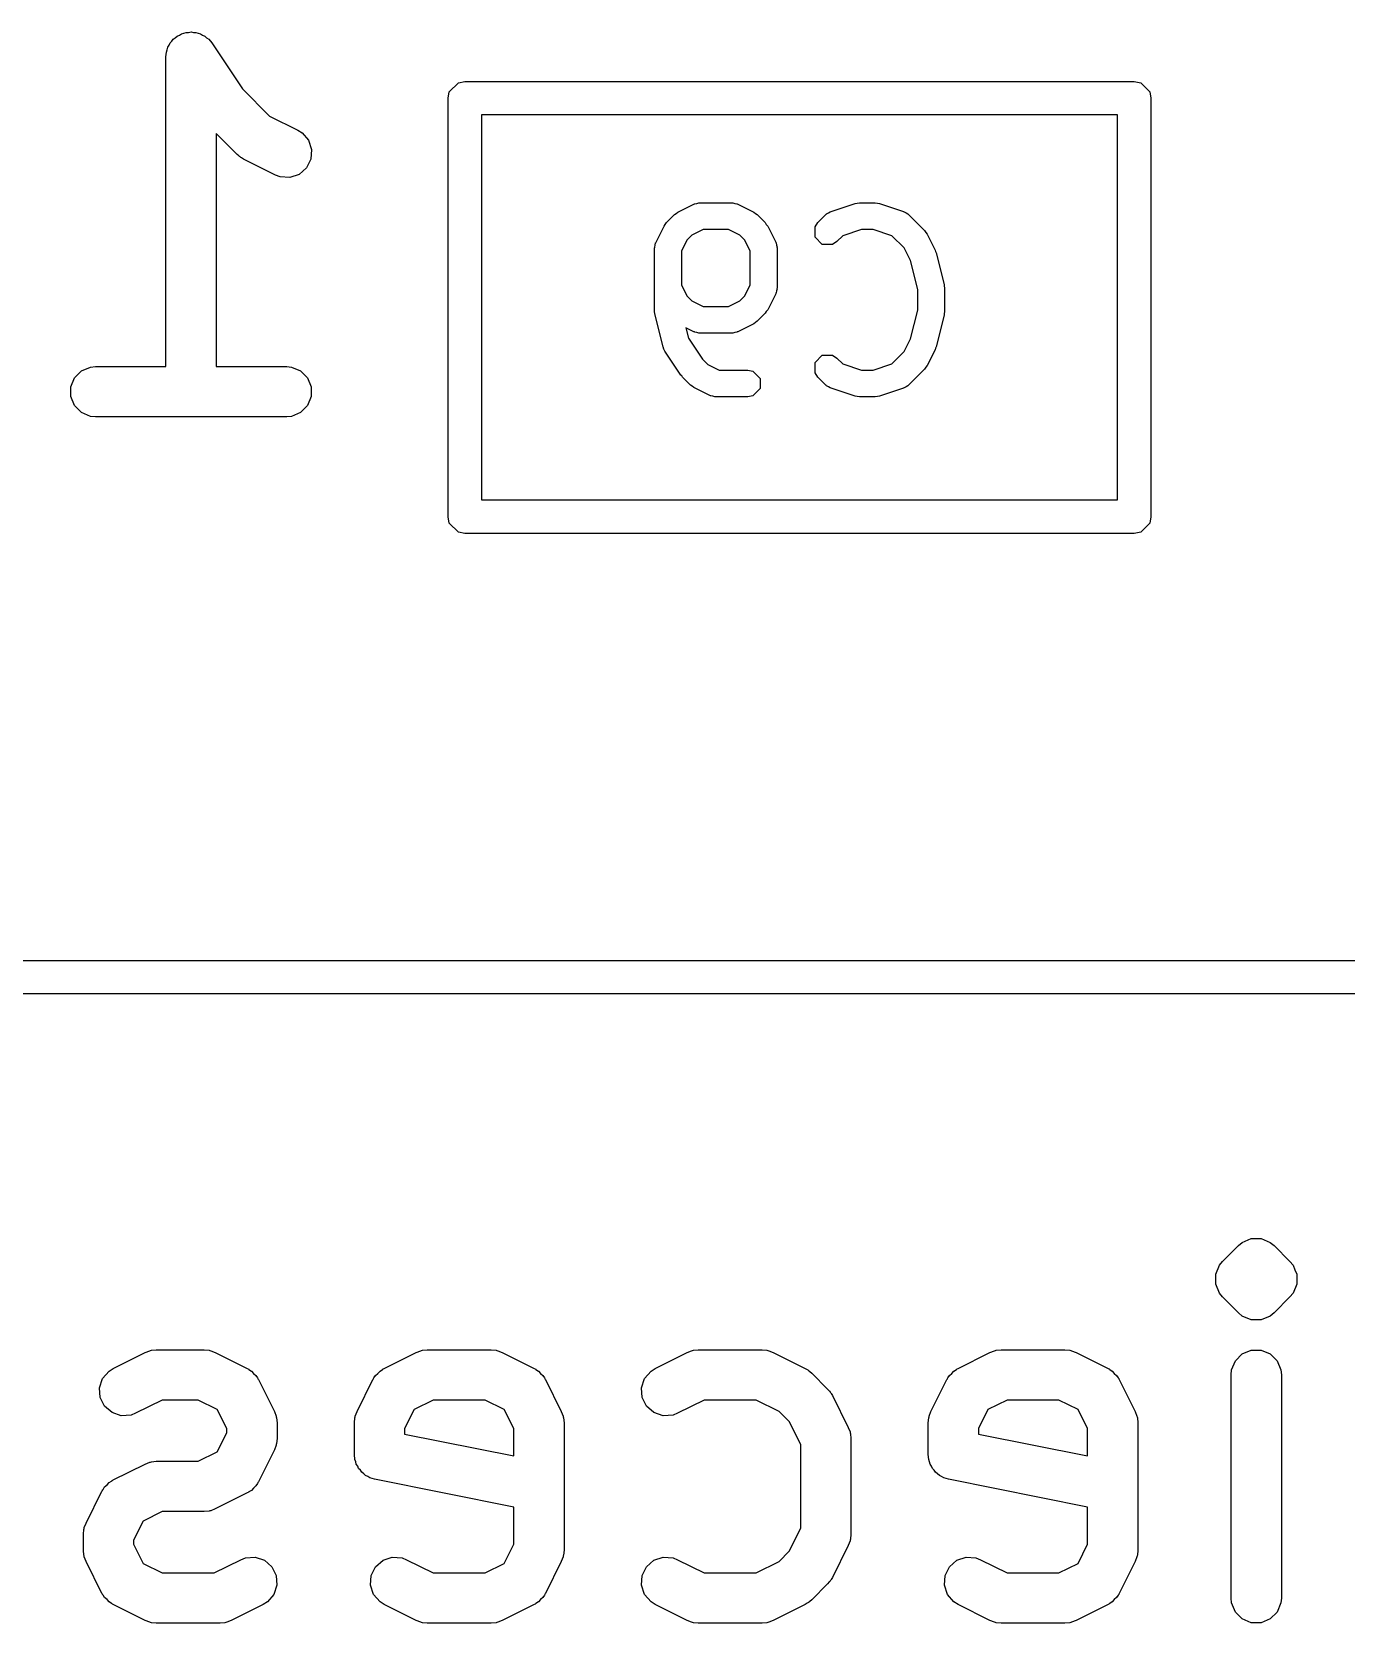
# Model space of a CAD drawing. Header units: inches. Extents: x -1.72 to 1.71, y -2.13 to 2.13.
# Drawn here: x -1.1513 to -0.9967, y 0.6563 to 0.8434 of the extents above; entities that cross this region are included whole.
import ezdxf

# ---------------------------------------------------------------- set-up
doc = ezdxf.new("R2010")
doc.units = ezdxf.units.IN
doc.header["$MEASUREMENT"] = 0
doc.layers.add('BLACK', color=250, linetype='CONTINUOUS')

msp = doc.modelspace()

# ---------------------------------------------------------------- linework, layer by layer
at = {"layer": 'BLACK', "linetype": 'CONTINUOUS'}
for p, q in [((-1.13516, 0.84186), (-1.13505, 0.84213)), ((-1.13505, 0.84213), (-1.13484, 0.84233)), ((-1.13484, 0.84233), (-1.13468, 0.84258)), ((-1.13468, 0.84258), (-1.13444, 0.84274)), ((-1.13444, 0.84274), (-1.13423, 0.84294)), ((-1.13423, 0.84294), (-1.13396, 0.84305)), ((-1.13396, 0.84305), (-1.13372, 0.84322)), ((-1.13372, 0.84322), (-1.13344, 0.84327)), ((-1.13344, 0.84327), (-1.13317, 0.84338)), ((-1.13317, 0.84338), (-1.13288, 0.84338)), ((-1.13288, 0.84338), (-1.13259, 0.84344)), ((-1.13259, 0.84344), (-1.13231, 0.84338)), ((-1.13231, 0.84338), (-1.13202, 0.84338)), ((-1.13202, 0.84338), (-1.13175, 0.84327)), ((-1.13175, 0.84327), (-1.13146, 0.84321)), ((-1.13146, 0.84321), (-1.13122, 0.84305)), ((-1.13122, 0.84305), (-1.13095, 0.84294)), ((-1.13095, 0.84294), (-1.13075, 0.84274)), ((-1.13075, 0.84274), (-1.1305, 0.84257)), ((-1.1305, 0.84257), (-1.13014, 0.84213)), ((-1.13014, 0.84213), (-1.13014, 0.84213)), ((-1.13014, 0.84213), (-1.13014, 0.84213)), ((-1.13014, 0.84213), (-1.13014, 0.84213)), ((-1.13014, 0.84213), (-1.12655, 0.83674)), ((-1.13555, 0.84049), (-1.13549, 0.84106)), ((-1.13555, 0.80407), (-1.13555, 0.84049)), ((-1.13555, 0.84049), (-1.13555, 0.84049)), ((-1.13555, 0.84049), (-1.13555, 0.84049)), ((-1.13555, 0.84049), (-1.13555, 0.84049)), ((-1.13549, 0.84106), (-1.13538, 0.84133)), ((-1.13538, 0.84133), (-1.13532, 0.84162)), ((-1.13532, 0.84162), (-1.13516, 0.84186)), ((-1.12655, 0.83674), (-1.12334, 0.83354)), ((-1.10221, 0.83638), (-1.10115, 0.83745)), ((-1.10115, 0.83745), (-1.10039, 0.8376)), ((-1.10039, 0.8376), (-1.02165, 0.8376)), ((-1.02165, 0.8376), (-1.0209, 0.83745)), ((-1.0209, 0.83745), (-1.01983, 0.83638)), ((-1.10236, 0.83563), (-1.10221, 0.83638)), ((-1.10236, 0.78642), (-1.10236, 0.83563)), ((-1.01983, 0.83638), (-1.01969, 0.83563)), ((-1.01969, 0.83563), (-1.01969, 0.78642)), ((-1.12334, 0.83354), (-1.12002, 0.83188)), ((-1.09843, 0.83366), (-1.09843, 0.78839)), ((-1.02362, 0.83366), (-1.09843, 0.83366)), ((-1.02362, 0.78839), (-1.02362, 0.83366)), ((-1.12718, 0.82903), (-1.12964, 0.83148)), ((-1.12964, 0.83148), (-1.12964, 0.80407)), ((-1.12002, 0.83188), (-1.11953, 0.83157)), ((-1.11953, 0.83157), (-1.11878, 0.8307)), ((-1.12696, 0.82884), (-1.12718, 0.82903)), ((-1.11878, 0.8307), (-1.11841, 0.82961)), ((-1.11841, 0.82961), (-1.1185, 0.82846)), ((-1.1269, 0.82878), (-1.12696, 0.82884)), ((-1.12682, 0.82873), (-1.1269, 0.82878)), ((-1.12673, 0.82866), (-1.12682, 0.82873)), ((-1.12666, 0.82863), (-1.12673, 0.82866)), ((-1.12641, 0.82847), (-1.12666, 0.82863)), ((-1.12266, 0.8266), (-1.12641, 0.82847)), ((-1.11901, 0.82743), (-1.11988, 0.82667)), ((-1.1185, 0.82846), (-1.11901, 0.82743)), ((-1.12212, 0.82639), (-1.12266, 0.8266)), ((-1.12097, 0.82631), (-1.12212, 0.82639)), ((-1.11988, 0.82667), (-1.12097, 0.82631)), ((-1.07667, 0.821), (-1.07573, 0.82194)), ((-1.07573, 0.82194), (-1.07552, 0.82208)), ((-1.07552, 0.82208), (-1.07532, 0.82224)), ((-1.07532, 0.82224), (-1.07345, 0.82317)), ((-1.07345, 0.82317), (-1.07337, 0.8232)), ((-1.07337, 0.8232), (-1.07334, 0.82322)), ((-1.07334, 0.82322), (-1.0731, 0.82327)), ((-1.0731, 0.82327), (-1.07285, 0.82334)), ((-1.07285, 0.82334), (-1.07282, 0.82333)), ((-1.07282, 0.82333), (-1.07274, 0.82334)), ((-1.07274, 0.82334), (-1.06899, 0.82334)), ((-1.06899, 0.82334), (-1.06891, 0.82333)), ((-1.06891, 0.82333), (-1.06888, 0.82334)), ((-1.06888, 0.82334), (-1.06864, 0.82327)), ((-1.06864, 0.82327), (-1.06839, 0.82322)), ((-1.06839, 0.82322), (-1.06836, 0.8232)), ((-1.06836, 0.8232), (-1.06829, 0.82317)), ((-1.06829, 0.82317), (-1.06641, 0.82224)), ((-1.06641, 0.82224), (-1.06621, 0.82208)), ((-1.06621, 0.82208), (-1.066, 0.82194)), ((-1.066, 0.82194), (-1.06507, 0.821)), ((-1.05886, 0.821), (-1.05792, 0.82194)), ((-1.05792, 0.82194), (-1.05785, 0.82199)), ((-1.05785, 0.82199), (-1.05784, 0.82202)), ((-1.05784, 0.82202), (-1.05762, 0.82214)), ((-1.05762, 0.82214), (-1.05741, 0.82228)), ((-1.05741, 0.82228), (-1.05737, 0.82228)), ((-1.05737, 0.82228), (-1.0573, 0.82232)), ((-1.0573, 0.82232), (-1.05449, 0.82326)), ((-1.05449, 0.82326), (-1.05424, 0.82329)), ((-1.05424, 0.82329), (-1.05399, 0.82334)), ((-1.05399, 0.82334), (-1.05212, 0.82334)), ((-1.05212, 0.82334), (-1.05187, 0.82329)), ((-1.05187, 0.82329), (-1.05162, 0.82326)), ((-1.05162, 0.82326), (-1.04881, 0.82232)), ((-1.04881, 0.82232), (-1.04874, 0.82228)), ((-1.04874, 0.82228), (-1.0487, 0.82228)), ((-1.0487, 0.82228), (-1.04849, 0.82214)), ((-1.04849, 0.82214), (-1.04827, 0.82202)), ((-1.04827, 0.82202), (-1.04826, 0.82199)), ((-1.04826, 0.82199), (-1.04819, 0.82194)), ((-1.04819, 0.82194), (-1.04632, 0.82007)), ((-1.0779, 0.81872), (-1.07696, 0.8206)), ((-1.07696, 0.8206), (-1.07681, 0.82079)), ((-1.07681, 0.82079), (-1.07667, 0.821)), ((-1.07237, 0.82019), (-1.07368, 0.81953)), ((-1.06936, 0.82019), (-1.07237, 0.82019)), ((-1.06805, 0.81953), (-1.06936, 0.82019)), ((-1.06507, 0.821), (-1.06493, 0.82079)), ((-1.06493, 0.82079), (-1.06477, 0.8206)), ((-1.06477, 0.8206), (-1.06383, 0.81872)), ((-1.0592, 0.82049), (-1.05886, 0.821)), ((-1.0592, 0.81929), (-1.0592, 0.82049)), ((-1.05374, 0.82019), (-1.05595, 0.81945)), ((-1.05237, 0.82019), (-1.05374, 0.82019)), ((-1.05016, 0.81945), (-1.05237, 0.82019)), ((-1.04632, 0.82007), (-1.04618, 0.81986)), ((-1.04618, 0.81986), (-1.04602, 0.81966)), ((-1.04602, 0.81966), (-1.04509, 0.81778)), ((-1.07807, 0.81802), (-1.07805, 0.81809)), ((-1.07807, 0.81052), (-1.07807, 0.81802)), ((-1.07806, 0.81813), (-1.07799, 0.81837)), ((-1.07805, 0.81809), (-1.07806, 0.81813)), ((-1.07799, 0.81837), (-1.07795, 0.81862)), ((-1.07795, 0.81862), (-1.07792, 0.81864)), ((-1.07792, 0.81864), (-1.0779, 0.81872)), ((-1.07426, 0.81896), (-1.07492, 0.81764)), ((-1.07368, 0.81953), (-1.07426, 0.81896)), ((-1.06747, 0.81896), (-1.06805, 0.81953)), ((-1.06682, 0.81764), (-1.06747, 0.81896)), ((-1.06383, 0.81872), (-1.06381, 0.81864)), ((-1.06381, 0.81864), (-1.06379, 0.81862)), ((-1.06379, 0.81862), (-1.06374, 0.81837)), ((-1.06374, 0.81837), (-1.06367, 0.81813)), ((-1.06367, 0.81813), (-1.06368, 0.81809)), ((-1.06368, 0.81809), (-1.06367, 0.81802)), ((-1.06367, 0.81802), (-1.06367, 0.81333)), ((-1.05835, 0.81844), (-1.0592, 0.81929)), ((-1.05714, 0.81844), (-1.05835, 0.81844)), ((-1.05663, 0.81878), (-1.05714, 0.81844)), ((-1.05595, 0.81945), (-1.05663, 0.81878)), ((-1.04873, 0.81802), (-1.05016, 0.81945)), ((-1.04798, 0.81653), (-1.04873, 0.81802)), ((-1.04509, 0.81778), (-1.04504, 0.81762)), ((-1.07492, 0.81764), (-1.07492, 0.8137)), ((-1.06682, 0.8137), (-1.06682, 0.81764)), ((-1.04713, 0.81314), (-1.04798, 0.81653)), ((-1.04504, 0.81762), (-1.04497, 0.81746)), ((-1.04497, 0.81746), (-1.04403, 0.81371)), ((-1.07492, 0.8137), (-1.07426, 0.81239)), ((-1.07426, 0.81239), (-1.07368, 0.81181)), ((-1.06805, 0.81181), (-1.06747, 0.81239)), ((-1.06747, 0.81239), (-1.06682, 0.8137)), ((-1.06383, 0.81263), (-1.06477, 0.81075)), ((-1.06381, 0.8127), (-1.06383, 0.81263)), ((-1.06379, 0.81273), (-1.06381, 0.8127)), ((-1.06374, 0.81297), (-1.06379, 0.81273)), ((-1.06367, 0.81322), (-1.06374, 0.81297)), ((-1.06367, 0.81333), (-1.06368, 0.81325)), ((-1.06368, 0.81325), (-1.06367, 0.81322)), ((-1.04713, 0.81071), (-1.04713, 0.81314)), ((-1.04403, 0.81371), (-1.04402, 0.81352)), ((-1.04402, 0.81352), (-1.04398, 0.81333)), ((-1.04398, 0.81333), (-1.04398, 0.81052)), ((-1.07803, 0.81033), (-1.07807, 0.81052)), ((-1.07802, 0.81014), (-1.07803, 0.81033)), ((-1.07368, 0.81181), (-1.07237, 0.81115)), ((-1.07237, 0.81115), (-1.06936, 0.81115)), ((-1.06936, 0.81115), (-1.06805, 0.81181)), ((-1.06507, 0.81034), (-1.066, 0.8094)), ((-1.06493, 0.81055), (-1.06507, 0.81034)), ((-1.06477, 0.81075), (-1.06493, 0.81055)), ((-1.04798, 0.80732), (-1.04713, 0.81071)), ((-1.04402, 0.81033), (-1.04403, 0.81014)), ((-1.04398, 0.81052), (-1.04402, 0.81033)), ((-1.07708, 0.80639), (-1.07802, 0.81014)), ((-1.07345, 0.80817), (-1.0744, 0.80865)), ((-1.0744, 0.80865), (-1.07409, 0.80741)), ((-1.06641, 0.80911), (-1.06829, 0.80817)), ((-1.06621, 0.80926), (-1.06641, 0.80911)), ((-1.066, 0.8094), (-1.06621, 0.80926)), ((-1.04403, 0.81014), (-1.04497, 0.80639)), ((-1.07409, 0.80741), (-1.07245, 0.80496)), ((-1.07337, 0.80815), (-1.07345, 0.80817)), ((-1.07334, 0.80812), (-1.07337, 0.80815)), ((-1.0731, 0.80808), (-1.07334, 0.80812)), ((-1.07285, 0.80801), (-1.0731, 0.80808)), ((-1.07282, 0.80802), (-1.07285, 0.80801)), ((-1.07274, 0.808), (-1.07282, 0.80802)), ((-1.06899, 0.808), (-1.07274, 0.808)), ((-1.06891, 0.80802), (-1.06899, 0.808)), ((-1.06888, 0.80801), (-1.06891, 0.80802)), ((-1.06864, 0.80808), (-1.06888, 0.80801)), ((-1.06839, 0.80812), (-1.06864, 0.80808)), ((-1.06836, 0.80815), (-1.06839, 0.80812)), ((-1.06829, 0.80817), (-1.06836, 0.80815)), ((-1.04873, 0.80583), (-1.04798, 0.80732)), ((-1.07697, 0.80614), (-1.07708, 0.80639)), ((-1.07686, 0.80589), (-1.07697, 0.80614)), ((-1.07499, 0.80308), (-1.07686, 0.80589)), ((-1.07245, 0.80496), (-1.07181, 0.80431)), ((-1.0592, 0.80456), (-1.05835, 0.80541)), ((-1.05835, 0.80541), (-1.05714, 0.80541)), ((-1.05714, 0.80541), (-1.05663, 0.80507)), ((-1.05663, 0.80507), (-1.05595, 0.80439)), ((-1.05016, 0.80439), (-1.04873, 0.80583)), ((-1.04509, 0.80606), (-1.04602, 0.80419)), ((-1.04504, 0.80623), (-1.04509, 0.80606)), ((-1.04497, 0.80639), (-1.04504, 0.80623)), ((-1.1463, 0.80276), (-1.14548, 0.80357)), ((-1.14548, 0.80357), (-1.14442, 0.80401)), ((-1.14442, 0.80401), (-1.14384, 0.80407)), ((-1.14384, 0.80407), (-1.13555, 0.80407)), ((-1.12964, 0.80407), (-1.12134, 0.80407)), ((-1.12134, 0.80407), (-1.12077, 0.80401)), ((-1.12077, 0.80401), (-1.1197, 0.80357)), ((-1.1197, 0.80357), (-1.11889, 0.80276)), ((-1.07488, 0.80297), (-1.07499, 0.80308)), ((-1.07479, 0.80284), (-1.07488, 0.80297)), ((-1.07385, 0.8019), (-1.07479, 0.80284)), ((-1.07181, 0.80431), (-1.07049, 0.80366)), ((-1.07049, 0.80366), (-1.06712, 0.80366)), ((-1.06712, 0.80366), (-1.06651, 0.80354)), ((-1.06651, 0.80354), (-1.06566, 0.80268)), ((-1.0592, 0.80335), (-1.0592, 0.80456)), ((-1.05886, 0.80284), (-1.0592, 0.80335)), ((-1.05792, 0.8019), (-1.05886, 0.80284)), ((-1.05595, 0.80439), (-1.05374, 0.80366)), ((-1.05374, 0.80366), (-1.05237, 0.80366)), ((-1.05237, 0.80366), (-1.05016, 0.80439)), ((-1.04632, 0.80378), (-1.04819, 0.8019)), ((-1.04618, 0.80399), (-1.04632, 0.80378)), ((-1.04602, 0.80419), (-1.04618, 0.80399)), ((-1.14674, 0.80169), (-1.1463, 0.80276)), ((-1.14674, 0.80054), (-1.14674, 0.80169)), ((-1.11889, 0.80276), (-1.11845, 0.80169)), ((-1.11845, 0.80169), (-1.11845, 0.80054)), ((-1.07364, 0.80176), (-1.07385, 0.8019)), ((-1.07345, 0.80161), (-1.07364, 0.80176)), ((-1.07157, 0.80067), (-1.07345, 0.80161)), ((-1.06566, 0.80148), (-1.06651, 0.80063)), ((-1.06566, 0.80268), (-1.06566, 0.80148)), ((-1.05785, 0.80186), (-1.05792, 0.8019)), ((-1.05784, 0.80183), (-1.05785, 0.80186)), ((-1.05762, 0.8017), (-1.05784, 0.80183)), ((-1.05741, 0.80156), (-1.05762, 0.8017)), ((-1.05737, 0.80156), (-1.05741, 0.80156)), ((-1.0573, 0.80152), (-1.05737, 0.80156)), ((-1.05449, 0.80059), (-1.0573, 0.80152)), ((-1.04881, 0.80152), (-1.05162, 0.80059)), ((-1.04874, 0.80156), (-1.04881, 0.80152)), ((-1.0487, 0.80156), (-1.04874, 0.80156)), ((-1.04849, 0.8017), (-1.0487, 0.80156)), ((-1.04827, 0.80183), (-1.04849, 0.8017)), ((-1.04826, 0.80186), (-1.04827, 0.80183)), ((-1.04819, 0.8019), (-1.04826, 0.80186)), ((-1.1463, 0.79948), (-1.14674, 0.80054)), ((-1.14548, 0.79866), (-1.1463, 0.79948)), ((-1.11889, 0.79948), (-1.1197, 0.79866)), ((-1.11845, 0.80054), (-1.11889, 0.79948)), ((-1.07149, 0.80065), (-1.07157, 0.80067)), ((-1.07147, 0.80063), (-1.07149, 0.80065)), ((-1.07122, 0.80058), (-1.07147, 0.80063)), ((-1.07098, 0.80051), (-1.07122, 0.80058)), ((-1.07094, 0.80052), (-1.07098, 0.80051)), ((-1.07087, 0.80051), (-1.07094, 0.80052)), ((-1.06712, 0.80051), (-1.07087, 0.80051)), ((-1.06651, 0.80063), (-1.06712, 0.80051)), ((-1.05424, 0.80056), (-1.05449, 0.80059)), ((-1.05399, 0.80051), (-1.05424, 0.80056)), ((-1.05212, 0.80051), (-1.05399, 0.80051)), ((-1.05187, 0.80056), (-1.05212, 0.80051)), ((-1.05162, 0.80059), (-1.05187, 0.80056)), ((-1.14442, 0.79822), (-1.14548, 0.79866)), ((-1.14384, 0.79816), (-1.14442, 0.79822)), ((-1.12134, 0.79816), (-1.14384, 0.79816)), ((-1.12077, 0.79822), (-1.12134, 0.79816)), ((-1.1197, 0.79866), (-1.12077, 0.79822)), ((-1.09843, 0.78839), (-1.02362, 0.78839)), ((-1.10221, 0.78566), (-1.10236, 0.78642)), ((-1.01969, 0.78642), (-1.01983, 0.78566)), ((-1.10115, 0.7846), (-1.10221, 0.78566)), ((-1.10039, 0.78445), (-1.10115, 0.7846)), ((-1.02165, 0.78445), (-1.10039, 0.78445)), ((-1.0209, 0.7846), (-1.02165, 0.78445)), ((-1.01983, 0.78566), (-1.0209, 0.7846)), ((-1.48622, 0.73425), (-0.58806, 0.73425)), ((-0.58806, 0.73031), (-1.48819, 0.73031)), ((-1.01127, 0.69884), (-1.0094, 0.70072)), ((-1.0094, 0.70072), (-1.00895, 0.70108)), ((-1.00895, 0.70108), (-1.00789, 0.70153)), ((-1.00789, 0.70153), (-1.00674, 0.70153)), ((-1.00674, 0.70153), (-1.00674, 0.70153)), ((-1.00674, 0.70153), (-1.00567, 0.70108)), ((-1.00567, 0.70108), (-1.00522, 0.70072)), ((-1.00522, 0.70072), (-1.00335, 0.69884)), ((-1.01208, 0.69733), (-1.01164, 0.69839)), ((-1.01164, 0.69839), (-1.01127, 0.69884)), ((-1.00335, 0.69884), (-1.00298, 0.69839)), ((-1.00298, 0.69839), (-1.00276, 0.69785)), ((-1.01208, 0.69618), (-1.01208, 0.69733)), ((-1.01164, 0.69511), (-1.01208, 0.69618)), ((-1.00254, 0.69618), (-1.00298, 0.69511)), ((-1.00276, 0.69785), (-1.00254, 0.69733)), ((-1.00254, 0.69733), (-1.00254, 0.69618)), ((-1.01127, 0.69467), (-1.01164, 0.69511)), ((-1.0094, 0.69279), (-1.01127, 0.69467)), ((-1.00335, 0.69467), (-1.00522, 0.69279)), ((-1.00298, 0.69511), (-1.00335, 0.69467)), ((-1.00895, 0.69242), (-1.0094, 0.69279)), ((-1.00789, 0.69198), (-1.00895, 0.69242)), ((-1.00567, 0.69242), (-1.00674, 0.69198)), ((-1.00522, 0.69279), (-1.00567, 0.69242)), ((-1.00674, 0.69198), (-1.00789, 0.69198)), ((-1.00789, 0.69198), (-1.00789, 0.69198)), ((-1.00674, 0.69198), (-1.00674, 0.69198)), ((-1.14174, 0.68627), (-1.13799, 0.68815)), ((-1.13799, 0.68815), (-1.13745, 0.68835)), ((-1.13745, 0.68835), (-1.13734, 0.68836)), ((-1.13734, 0.68836), (-1.13725, 0.6884)), ((-1.13725, 0.6884), (-1.13667, 0.68846)), ((-1.13667, 0.68846), (-1.13105, 0.68846)), ((-1.13105, 0.68846), (-1.13047, 0.6884)), ((-1.13047, 0.6884), (-1.13037, 0.68836)), ((-1.13037, 0.68836), (-1.13027, 0.68835)), ((-1.13027, 0.68835), (-1.12973, 0.68815)), ((-1.12973, 0.68815), (-1.12598, 0.68627)), ((-1.10987, 0.68627), (-1.10612, 0.68815)), ((-1.10612, 0.68815), (-1.10558, 0.68835)), ((-1.10558, 0.68835), (-1.10547, 0.68836)), ((-1.10547, 0.68836), (-1.10538, 0.6884)), ((-1.10538, 0.6884), (-1.1048, 0.68846)), ((-1.1048, 0.68846), (-1.0973, 0.68846)), ((-1.0973, 0.68846), (-1.09672, 0.6884)), ((-1.09672, 0.6884), (-1.09663, 0.68836)), ((-1.09663, 0.68836), (-1.09652, 0.68835)), ((-1.09652, 0.68835), (-1.09598, 0.68815)), ((-1.09598, 0.68815), (-1.09223, 0.68627)), ((-1.078, 0.68627), (-1.07425, 0.68815)), ((-1.07425, 0.68815), (-1.07371, 0.68835)), ((-1.07371, 0.68835), (-1.0736, 0.68836)), ((-1.0736, 0.68836), (-1.0735, 0.6884)), ((-1.0735, 0.6884), (-1.07293, 0.68846)), ((-1.07293, 0.68846), (-1.06543, 0.68846)), ((-1.06543, 0.68846), (-1.06485, 0.6884)), ((-1.06485, 0.6884), (-1.06476, 0.68836)), ((-1.06476, 0.68836), (-1.06465, 0.68835)), ((-1.06465, 0.68835), (-1.06411, 0.68815)), ((-1.06411, 0.68815), (-1.06036, 0.68627)), ((-1.04238, 0.68627), (-1.03863, 0.68815)), ((-1.03863, 0.68815), (-1.03809, 0.68835)), ((-1.03809, 0.68835), (-1.03798, 0.68836)), ((-1.03798, 0.68836), (-1.03788, 0.6884)), ((-1.03788, 0.6884), (-1.03731, 0.68846)), ((-1.03731, 0.68846), (-1.02981, 0.68846)), ((-1.02981, 0.68846), (-1.02923, 0.6884)), ((-1.02923, 0.6884), (-1.02913, 0.68836)), ((-1.02913, 0.68836), (-1.02903, 0.68835)), ((-1.02903, 0.68835), (-1.02849, 0.68815)), ((-1.02849, 0.68815), (-1.02474, 0.68627)), ((-1.01021, 0.68608), (-1.00977, 0.68715)), ((-1.00977, 0.68715), (-1.00895, 0.68796)), ((-1.00895, 0.68796), (-1.00789, 0.6884)), ((-1.00789, 0.6884), (-1.00674, 0.6884)), ((-1.00674, 0.6884), (-1.00567, 0.68796)), ((-1.00567, 0.68796), (-1.00486, 0.68715)), ((-1.00486, 0.68715), (-1.00442, 0.68608)), ((-1.14335, 0.684), (-1.14299, 0.68509)), ((-1.14299, 0.68509), (-1.14223, 0.68596)), ((-1.14223, 0.68596), (-1.14174, 0.68627)), ((-1.12598, 0.68627), (-1.12588, 0.68621)), ((-1.12588, 0.68621), (-1.12583, 0.6862)), ((-1.12583, 0.6862), (-1.12578, 0.68615)), ((-1.12578, 0.68615), (-1.12549, 0.68596)), ((-1.12549, 0.68596), (-1.12524, 0.68568)), ((-1.12524, 0.68568), (-1.12496, 0.68544)), ((-1.12496, 0.68544), (-1.12478, 0.68515)), ((-1.12478, 0.68515), (-1.12473, 0.68509)), ((-1.12473, 0.68509), (-1.12472, 0.68505)), ((-1.12472, 0.68505), (-1.12466, 0.68495)), ((-1.12466, 0.68495), (-1.12278, 0.6812)), ((-1.11306, 0.6812), (-1.11119, 0.68495)), ((-1.11119, 0.68495), (-1.11113, 0.68505)), ((-1.11113, 0.68505), (-1.11111, 0.68509)), ((-1.11111, 0.68509), (-1.11107, 0.68515)), ((-1.11107, 0.68515), (-1.11088, 0.68544)), ((-1.11088, 0.68544), (-1.1106, 0.68568)), ((-1.1106, 0.68568), (-1.11036, 0.68596)), ((-1.11036, 0.68596), (-1.11007, 0.68615)), ((-1.11007, 0.68615), (-1.11001, 0.6862)), ((-1.11001, 0.6862), (-1.10997, 0.68621)), ((-1.10997, 0.68621), (-1.10987, 0.68627)), ((-1.09223, 0.68627), (-1.09213, 0.68621)), ((-1.09213, 0.68621), (-1.09209, 0.6862)), ((-1.09209, 0.6862), (-1.09203, 0.68615)), ((-1.09203, 0.68615), (-1.09174, 0.68596)), ((-1.09174, 0.68596), (-1.0915, 0.68568)), ((-1.0915, 0.68568), (-1.09122, 0.68544)), ((-1.09122, 0.68544), (-1.09103, 0.68515)), ((-1.09103, 0.68515), (-1.09099, 0.68509)), ((-1.09099, 0.68509), (-1.09097, 0.68505)), ((-1.09097, 0.68505), (-1.09091, 0.68495)), ((-1.09091, 0.68495), (-1.08904, 0.6812)), ((-1.07961, 0.684), (-1.07924, 0.68509)), ((-1.07924, 0.68509), (-1.07849, 0.68596)), ((-1.07849, 0.68596), (-1.078, 0.68627)), ((-1.06036, 0.68627), (-1.06011, 0.68612)), ((-1.06011, 0.68612), (-1.06004, 0.68609)), ((-1.06004, 0.68609), (-1.05996, 0.68602)), ((-1.05996, 0.68602), (-1.05987, 0.68596)), ((-1.05987, 0.68596), (-1.05982, 0.6859)), ((-1.05982, 0.6859), (-1.05959, 0.68572)), ((-1.05959, 0.68572), (-1.05772, 0.68384)), ((-1.04557, 0.6812), (-1.0437, 0.68495)), ((-1.0437, 0.68495), (-1.04364, 0.68505)), ((-1.04364, 0.68505), (-1.04362, 0.68509)), ((-1.04362, 0.68509), (-1.04357, 0.68515)), ((-1.04357, 0.68515), (-1.04339, 0.68544)), ((-1.04339, 0.68544), (-1.04311, 0.68568)), ((-1.04311, 0.68568), (-1.04287, 0.68596)), ((-1.04287, 0.68596), (-1.04258, 0.68615)), ((-1.04258, 0.68615), (-1.04252, 0.6862)), ((-1.04252, 0.6862), (-1.04247, 0.68621)), ((-1.04247, 0.68621), (-1.04238, 0.68627)), ((-1.02474, 0.68627), (-1.02464, 0.68621)), ((-1.02464, 0.68621), (-1.0246, 0.6862)), ((-1.0246, 0.6862), (-1.02454, 0.68615)), ((-1.02454, 0.68615), (-1.02425, 0.68596)), ((-1.02425, 0.68596), (-1.02401, 0.68568)), ((-1.02401, 0.68568), (-1.02373, 0.68544)), ((-1.02373, 0.68544), (-1.02354, 0.68515)), ((-1.02354, 0.68515), (-1.02349, 0.68509)), ((-1.02349, 0.68509), (-1.02348, 0.68505)), ((-1.02348, 0.68505), (-1.02342, 0.68495)), ((-1.02342, 0.68495), (-1.02154, 0.6812)), ((-1.01026, 0.68551), (-1.01021, 0.68608)), ((-1.01026, 0.65926), (-1.01026, 0.68551)), ((-1.00442, 0.68608), (-1.00436, 0.68551)), ((-1.00436, 0.68551), (-1.00436, 0.65926)), ((-1.14327, 0.68285), (-1.14335, 0.684)), ((-1.07953, 0.68285), (-1.07961, 0.684)), ((-1.05772, 0.68384), (-1.05753, 0.68362)), ((-1.05753, 0.68362), (-1.05747, 0.68357)), ((-1.05747, 0.68357), (-1.05742, 0.68348)), ((-1.05742, 0.68348), (-1.05735, 0.6834)), ((-1.05735, 0.6834), (-1.05732, 0.68332)), ((-1.05732, 0.68332), (-1.05716, 0.68308)), ((-1.05716, 0.68308), (-1.05529, 0.67933)), ((-1.14275, 0.68182), (-1.14327, 0.68285)), ((-1.14188, 0.68107), (-1.14275, 0.68182)), ((-1.13597, 0.68255), (-1.1391, 0.68099)), ((-1.13174, 0.68255), (-1.13597, 0.68255)), ((-1.1295, 0.68143), (-1.13174, 0.68255)), ((-1.12837, 0.67918), (-1.1295, 0.68143)), ((-1.12278, 0.6812), (-1.12257, 0.68066)), ((-1.11327, 0.68066), (-1.11306, 0.6812)), ((-1.10635, 0.68143), (-1.10747, 0.67918)), ((-1.1041, 0.68255), (-1.10635, 0.68143)), ((-1.098, 0.68255), (-1.1041, 0.68255)), ((-1.09575, 0.68143), (-1.098, 0.68255)), ((-1.09463, 0.67918), (-1.09575, 0.68143)), ((-1.08904, 0.6812), (-1.08883, 0.68066)), ((-1.07901, 0.68182), (-1.07953, 0.68285)), ((-1.07814, 0.68107), (-1.07901, 0.68182)), ((-1.07223, 0.68255), (-1.07536, 0.68099)), ((-1.06613, 0.68255), (-1.07223, 0.68255)), ((-1.06343, 0.6812), (-1.06613, 0.68255)), ((-1.06223, 0.68001), (-1.06343, 0.6812)), ((-1.04578, 0.68066), (-1.04557, 0.6812)), ((-1.03886, 0.68143), (-1.03998, 0.67918)), ((-1.03661, 0.68255), (-1.03886, 0.68143)), ((-1.03051, 0.68255), (-1.03661, 0.68255)), ((-1.02826, 0.68143), (-1.03051, 0.68255)), ((-1.02714, 0.67918), (-1.02826, 0.68143)), ((-1.02154, 0.6812), (-1.02134, 0.68066)), ((-1.14079, 0.6807), (-1.14188, 0.68107)), ((-1.13964, 0.68078), (-1.14079, 0.6807)), ((-1.1391, 0.68099), (-1.13964, 0.68078)), ((-1.12257, 0.68066), (-1.12257, 0.68056)), ((-1.12257, 0.68056), (-1.12253, 0.68046)), ((-1.12253, 0.68046), (-1.12247, 0.67988)), ((-1.12247, 0.67988), (-1.12247, 0.67801)), ((-1.11338, 0.67988), (-1.11332, 0.68046)), ((-1.11338, 0.67613), (-1.11338, 0.67988)), ((-1.11332, 0.68046), (-1.11328, 0.68056)), ((-1.11328, 0.68056), (-1.11327, 0.68066)), ((-1.08883, 0.68066), (-1.08882, 0.68056)), ((-1.08882, 0.68056), (-1.08878, 0.68046)), ((-1.08878, 0.68046), (-1.08872, 0.67988)), ((-1.08872, 0.67988), (-1.08872, 0.66488)), ((-1.07705, 0.6807), (-1.07814, 0.68107)), ((-1.0759, 0.68078), (-1.07705, 0.6807)), ((-1.07536, 0.68099), (-1.0759, 0.68078)), ((-1.06088, 0.67731), (-1.06223, 0.68001)), ((-1.05529, 0.67933), (-1.05508, 0.67879)), ((-1.04588, 0.67988), (-1.04583, 0.68046)), ((-1.04588, 0.67613), (-1.04588, 0.67988)), ((-1.04583, 0.68046), (-1.04579, 0.68056)), ((-1.04579, 0.68056), (-1.04578, 0.68066)), ((-1.02134, 0.68066), (-1.02133, 0.68056)), ((-1.02133, 0.68056), (-1.02129, 0.68046)), ((-1.02129, 0.68046), (-1.02123, 0.67988)), ((-1.02123, 0.67988), (-1.02123, 0.66488)), ((-1.1295, 0.67646), (-1.12837, 0.6787)), ((-1.12837, 0.6787), (-1.12837, 0.67918)), ((-1.12253, 0.67743), (-1.12257, 0.67733)), ((-1.12247, 0.67801), (-1.12253, 0.67743)), ((-1.10747, 0.67918), (-1.10747, 0.67855)), ((-1.10747, 0.67855), (-1.09463, 0.67598)), ((-1.09463, 0.67598), (-1.09463, 0.67918)), ((-1.05508, 0.67879), (-1.05507, 0.67868)), ((-1.05507, 0.67868), (-1.05503, 0.67858)), ((-1.05503, 0.67858), (-1.05498, 0.67801)), ((-1.05498, 0.67801), (-1.05498, 0.66676)), ((-1.03998, 0.67918), (-1.03998, 0.67855)), ((-1.03998, 0.67855), (-1.02714, 0.67598)), ((-1.02714, 0.67598), (-1.02714, 0.67918)), ((-1.13174, 0.67534), (-1.1295, 0.67646)), ((-1.12278, 0.67669), (-1.12466, 0.67294)), ((-1.12257, 0.67723), (-1.12278, 0.67669)), ((-1.12257, 0.67733), (-1.12257, 0.67723)), ((-1.11332, 0.67556), (-1.11338, 0.67613)), ((-1.11321, 0.67529), (-1.11332, 0.67556)), ((-1.06088, 0.66746), (-1.06088, 0.67731)), ((-1.04583, 0.67556), (-1.04588, 0.67613)), ((-1.04572, 0.67529), (-1.04583, 0.67556)), ((-1.14174, 0.67315), (-1.13799, 0.67502)), ((-1.13799, 0.67502), (-1.13745, 0.67523)), ((-1.13745, 0.67523), (-1.13734, 0.67524)), ((-1.13734, 0.67524), (-1.13725, 0.67528)), ((-1.13725, 0.67528), (-1.13667, 0.67534)), ((-1.13667, 0.67534), (-1.13174, 0.67534)), ((-1.11315, 0.675), (-1.11321, 0.67529)), ((-1.11299, 0.67476), (-1.11315, 0.675)), ((-1.11288, 0.67449), (-1.11299, 0.67476)), ((-1.11267, 0.67429), (-1.11288, 0.67449)), ((-1.11251, 0.67405), (-1.11267, 0.67429)), ((-1.11227, 0.67388), (-1.11251, 0.67405)), ((-1.11206, 0.67368), (-1.11227, 0.67388)), ((-1.04566, 0.675), (-1.04572, 0.67529)), ((-1.0455, 0.67476), (-1.04566, 0.675)), ((-1.04539, 0.67449), (-1.0455, 0.67476)), ((-1.04518, 0.67429), (-1.04539, 0.67449)), ((-1.04502, 0.67405), (-1.04518, 0.67429)), ((-1.04478, 0.67388), (-1.04502, 0.67405)), ((-1.04457, 0.67368), (-1.04478, 0.67388)), ((-1.14494, 0.66808), (-1.14306, 0.67183)), ((-1.14306, 0.67183), (-1.143, 0.67192)), ((-1.143, 0.67192), (-1.14299, 0.67197)), ((-1.14299, 0.67197), (-1.14294, 0.67203)), ((-1.14294, 0.67203), (-1.14275, 0.67232)), ((-1.14275, 0.67232), (-1.14247, 0.67256)), ((-1.14247, 0.67256), (-1.14223, 0.67284)), ((-1.14223, 0.67284), (-1.14194, 0.67302)), ((-1.14194, 0.67302), (-1.14188, 0.67307)), ((-1.14188, 0.67307), (-1.14184, 0.67309)), ((-1.14184, 0.67309), (-1.14174, 0.67315)), ((-1.12549, 0.67192), (-1.12578, 0.67174)), ((-1.12524, 0.6722), (-1.12549, 0.67192)), ((-1.12496, 0.67245), (-1.12524, 0.6722)), ((-1.12478, 0.67274), (-1.12496, 0.67245)), ((-1.12473, 0.67279), (-1.12478, 0.67274)), ((-1.12472, 0.67284), (-1.12473, 0.67279)), ((-1.12466, 0.67294), (-1.12472, 0.67284)), ((-1.1118, 0.67357), (-1.11206, 0.67368)), ((-1.11156, 0.67341), (-1.1118, 0.67357)), ((-1.111, 0.67324), (-1.11156, 0.67341)), ((-1.09463, 0.66996), (-1.111, 0.67324)), ((-1.04431, 0.67357), (-1.04457, 0.67368)), ((-1.04407, 0.67341), (-1.04431, 0.67357)), ((-1.04351, 0.67324), (-1.04407, 0.67341)), ((-1.02714, 0.66996), (-1.04351, 0.67324)), ((-1.12598, 0.67162), (-1.12973, 0.66974)), ((-1.12588, 0.67168), (-1.12598, 0.67162)), ((-1.12583, 0.67169), (-1.12588, 0.67168)), ((-1.12578, 0.67174), (-1.12583, 0.67169)), ((-1.09463, 0.66558), (-1.09463, 0.66996)), ((-1.02714, 0.66558), (-1.02714, 0.66996)), ((-1.14514, 0.66754), (-1.14494, 0.66808)), ((-1.13822, 0.66831), (-1.13934, 0.66606)), ((-1.13597, 0.66943), (-1.13822, 0.66831)), ((-1.13105, 0.66943), (-1.13597, 0.66943)), ((-1.13047, 0.66949), (-1.13105, 0.66943)), ((-1.13037, 0.66953), (-1.13047, 0.66949)), ((-1.13027, 0.66953), (-1.13037, 0.66953)), ((-1.12973, 0.66974), (-1.13027, 0.66953)), ((-1.14525, 0.66676), (-1.14519, 0.66733)), ((-1.14525, 0.66488), (-1.14525, 0.66676)), ((-1.14519, 0.66733), (-1.14515, 0.66743)), ((-1.14515, 0.66743), (-1.14514, 0.66754)), ((-1.06223, 0.66476), (-1.06088, 0.66746)), ((-1.05498, 0.66676), (-1.05503, 0.66618)), ((-1.14519, 0.66431), (-1.14525, 0.66488)), ((-1.13934, 0.66606), (-1.13934, 0.66558)), ((-1.13934, 0.66558), (-1.13822, 0.66333)), ((-1.09575, 0.66333), (-1.09463, 0.66558)), ((-1.08872, 0.66488), (-1.08878, 0.66431)), ((-1.06343, 0.66356), (-1.06223, 0.66476)), ((-1.05529, 0.66544), (-1.05716, 0.66169)), ((-1.05508, 0.66598), (-1.05529, 0.66544)), ((-1.05507, 0.66608), (-1.05508, 0.66598)), ((-1.05503, 0.66618), (-1.05507, 0.66608)), ((-1.02826, 0.66333), (-1.02714, 0.66558)), ((-1.02123, 0.66488), (-1.02129, 0.66431)), ((-1.14515, 0.66421), (-1.14519, 0.66431)), ((-1.14514, 0.6641), (-1.14515, 0.66421)), ((-1.14494, 0.66356), (-1.14514, 0.6641)), ((-1.14306, 0.65981), (-1.14494, 0.66356)), ((-1.13822, 0.66333), (-1.13597, 0.66221)), ((-1.12987, 0.66221), (-1.12674, 0.66377)), ((-1.12674, 0.66377), (-1.1262, 0.66398)), ((-1.1262, 0.66398), (-1.12505, 0.66406)), ((-1.12505, 0.66406), (-1.12396, 0.6637)), ((-1.12396, 0.6637), (-1.12309, 0.66294)), ((-1.12309, 0.66294), (-1.12257, 0.66191)), ((-1.1114, 0.66191), (-1.11088, 0.66294)), ((-1.11088, 0.66294), (-1.11001, 0.6637)), ((-1.11001, 0.6637), (-1.10892, 0.66406)), ((-1.10892, 0.66406), (-1.10777, 0.66398)), ((-1.10777, 0.66398), (-1.10723, 0.66377)), ((-1.10723, 0.66377), (-1.1041, 0.66221)), ((-1.098, 0.66221), (-1.09575, 0.66333)), ((-1.08904, 0.66356), (-1.09091, 0.65981)), ((-1.08883, 0.6641), (-1.08904, 0.66356)), ((-1.08882, 0.66421), (-1.08883, 0.6641)), ((-1.08878, 0.66431), (-1.08882, 0.66421)), ((-1.07953, 0.66191), (-1.07901, 0.66294)), ((-1.07901, 0.66294), (-1.07814, 0.6637)), ((-1.07814, 0.6637), (-1.07705, 0.66406)), ((-1.07705, 0.66406), (-1.0759, 0.66398)), ((-1.0759, 0.66398), (-1.07536, 0.66377)), ((-1.07536, 0.66377), (-1.07223, 0.66221)), ((-1.06613, 0.66221), (-1.06343, 0.66356)), ((-1.04391, 0.66191), (-1.04339, 0.66294)), ((-1.04339, 0.66294), (-1.04252, 0.6637)), ((-1.04252, 0.6637), (-1.04143, 0.66406)), ((-1.04143, 0.66406), (-1.04028, 0.66398)), ((-1.04028, 0.66398), (-1.03974, 0.66377)), ((-1.03974, 0.66377), (-1.03661, 0.66221)), ((-1.03051, 0.66221), (-1.02826, 0.66333)), ((-1.02154, 0.66356), (-1.02342, 0.65981)), ((-1.02134, 0.6641), (-1.02154, 0.66356)), ((-1.02133, 0.66421), (-1.02134, 0.6641)), ((-1.02129, 0.66431), (-1.02133, 0.66421)), ((-1.13597, 0.66221), (-1.12987, 0.66221)), ((-1.12249, 0.66076), (-1.12286, 0.65967)), ((-1.12257, 0.66191), (-1.12249, 0.66076)), ((-1.11148, 0.66076), (-1.1114, 0.66191)), ((-1.11111, 0.65967), (-1.11148, 0.66076)), ((-1.1041, 0.66221), (-1.098, 0.66221)), ((-1.07961, 0.66076), (-1.07953, 0.66191)), ((-1.07924, 0.65967), (-1.07961, 0.66076)), ((-1.07223, 0.66221), (-1.06613, 0.66221)), ((-1.05772, 0.66092), (-1.05959, 0.65905)), ((-1.05753, 0.66115), (-1.05772, 0.66092)), ((-1.05747, 0.6612), (-1.05753, 0.66115)), ((-1.05742, 0.66129), (-1.05747, 0.6612)), ((-1.05735, 0.66137), (-1.05742, 0.66129)), ((-1.05732, 0.66144), (-1.05735, 0.66137)), ((-1.05716, 0.66169), (-1.05732, 0.66144)), ((-1.04399, 0.66076), (-1.04391, 0.66191)), ((-1.04362, 0.65967), (-1.04399, 0.66076)), ((-1.03661, 0.66221), (-1.03051, 0.66221)), ((-1.143, 0.65972), (-1.14306, 0.65981)), ((-1.14299, 0.65967), (-1.143, 0.65972)), ((-1.14294, 0.65961), (-1.14299, 0.65967)), ((-1.14275, 0.65932), (-1.14294, 0.65961)), ((-1.14247, 0.65908), (-1.14275, 0.65932)), ((-1.14223, 0.6588), (-1.14247, 0.65908)), ((-1.14194, 0.65862), (-1.14223, 0.6588)), ((-1.12361, 0.6588), (-1.1241, 0.65849)), ((-1.12286, 0.65967), (-1.12361, 0.6588)), ((-1.11036, 0.6588), (-1.11111, 0.65967)), ((-1.10987, 0.65849), (-1.11036, 0.6588)), ((-1.09174, 0.6588), (-1.09203, 0.65862)), ((-1.0915, 0.65908), (-1.09174, 0.6588)), ((-1.09122, 0.65932), (-1.0915, 0.65908)), ((-1.09103, 0.65961), (-1.09122, 0.65932)), ((-1.09099, 0.65967), (-1.09103, 0.65961)), ((-1.09097, 0.65972), (-1.09099, 0.65967)), ((-1.09091, 0.65981), (-1.09097, 0.65972)), ((-1.07849, 0.6588), (-1.07924, 0.65967)), ((-1.078, 0.65849), (-1.07849, 0.6588)), ((-1.05996, 0.65875), (-1.06004, 0.65868)), ((-1.05987, 0.6588), (-1.05996, 0.65875)), ((-1.05982, 0.65886), (-1.05987, 0.6588)), ((-1.05959, 0.65905), (-1.05982, 0.65886)), ((-1.04287, 0.6588), (-1.04362, 0.65967)), ((-1.04238, 0.65849), (-1.04287, 0.6588)), ((-1.02425, 0.6588), (-1.02454, 0.65862)), ((-1.02401, 0.65908), (-1.02425, 0.6588)), ((-1.02373, 0.65932), (-1.02401, 0.65908)), ((-1.02354, 0.65961), (-1.02373, 0.65932)), ((-1.02349, 0.65967), (-1.02354, 0.65961)), ((-1.02348, 0.65972), (-1.02349, 0.65967)), ((-1.02342, 0.65981), (-1.02348, 0.65972)), ((-1.01021, 0.65868), (-1.01026, 0.65926)), ((-1.00436, 0.65926), (-1.00442, 0.65868)), ((-1.14188, 0.65857), (-1.14194, 0.65862)), ((-1.14184, 0.65855), (-1.14188, 0.65857)), ((-1.14174, 0.65849), (-1.14184, 0.65855)), ((-1.13799, 0.65662), (-1.14174, 0.65849)), ((-1.1241, 0.65849), (-1.12785, 0.65662)), ((-1.10612, 0.65662), (-1.10987, 0.65849)), ((-1.09223, 0.65849), (-1.09598, 0.65662)), ((-1.09213, 0.65855), (-1.09223, 0.65849)), ((-1.09209, 0.65857), (-1.09213, 0.65855)), ((-1.09203, 0.65862), (-1.09209, 0.65857)), ((-1.07425, 0.65662), (-1.078, 0.65849)), ((-1.06036, 0.65849), (-1.06411, 0.65662)), ((-1.06011, 0.65865), (-1.06036, 0.65849)), ((-1.06004, 0.65868), (-1.06011, 0.65865)), ((-1.03863, 0.65662), (-1.04238, 0.65849)), ((-1.02474, 0.65849), (-1.02849, 0.65662)), ((-1.02464, 0.65855), (-1.02474, 0.65849)), ((-1.0246, 0.65857), (-1.02464, 0.65855)), ((-1.02454, 0.65862), (-1.0246, 0.65857)), ((-1.00977, 0.65762), (-1.01021, 0.65868)), ((-1.00895, 0.6568), (-1.00977, 0.65762)), ((-1.00486, 0.65762), (-1.00567, 0.6568)), ((-1.00442, 0.65868), (-1.00486, 0.65762)), ((-1.13745, 0.65641), (-1.13799, 0.65662)), ((-1.13734, 0.6564), (-1.13745, 0.65641)), ((-1.13725, 0.65636), (-1.13734, 0.6564)), ((-1.13667, 0.65631), (-1.13725, 0.65636)), ((-1.12917, 0.65631), (-1.13667, 0.65631)), ((-1.1286, 0.65636), (-1.12917, 0.65631)), ((-1.1285, 0.6564), (-1.1286, 0.65636)), ((-1.12839, 0.65641), (-1.1285, 0.6564)), ((-1.12785, 0.65662), (-1.12839, 0.65641)), ((-1.10558, 0.65641), (-1.10612, 0.65662)), ((-1.10547, 0.6564), (-1.10558, 0.65641)), ((-1.10538, 0.65636), (-1.10547, 0.6564)), ((-1.1048, 0.65631), (-1.10538, 0.65636)), ((-1.0973, 0.65631), (-1.1048, 0.65631)), ((-1.09672, 0.65636), (-1.0973, 0.65631)), ((-1.09663, 0.6564), (-1.09672, 0.65636)), ((-1.09652, 0.65641), (-1.09663, 0.6564)), ((-1.09598, 0.65662), (-1.09652, 0.65641)), ((-1.07371, 0.65641), (-1.07425, 0.65662)), ((-1.0736, 0.6564), (-1.07371, 0.65641)), ((-1.0735, 0.65636), (-1.0736, 0.6564)), ((-1.07293, 0.65631), (-1.0735, 0.65636)), ((-1.06543, 0.65631), (-1.07293, 0.65631)), ((-1.06485, 0.65636), (-1.06543, 0.65631)), ((-1.06476, 0.6564), (-1.06485, 0.65636)), ((-1.06465, 0.65641), (-1.06476, 0.6564)), ((-1.06411, 0.65662), (-1.06465, 0.65641)), ((-1.03809, 0.65641), (-1.03863, 0.65662)), ((-1.03798, 0.6564), (-1.03809, 0.65641)), ((-1.03788, 0.65636), (-1.03798, 0.6564)), ((-1.03731, 0.65631), (-1.03788, 0.65636)), ((-1.02981, 0.65631), (-1.03731, 0.65631)), ((-1.02923, 0.65636), (-1.02981, 0.65631)), ((-1.02913, 0.6564), (-1.02923, 0.65636)), ((-1.02903, 0.65641), (-1.02913, 0.6564)), ((-1.02849, 0.65662), (-1.02903, 0.65641)), ((-1.00789, 0.65636), (-1.00895, 0.6568)), ((-1.00674, 0.65636), (-1.00789, 0.65636)), ((-1.00567, 0.6568), (-1.00674, 0.65636))]:
    msp.add_line(p, q, dxfattribs=at)

doc.saveas('drawing.dxf')
